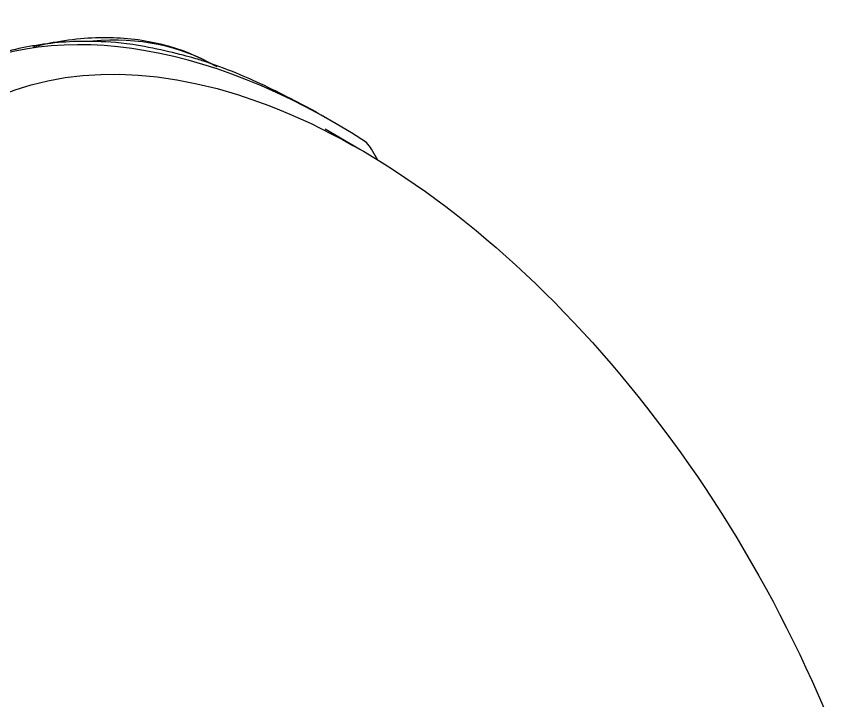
# Model space of a CAD drawing. Extents: x 0 to 11, y 0 to 8.5.
# Drawn here: x 8.0613 to 8.4381, y 6.1222 to 6.4396 of the extents above; entities that cross this region are included whole.
import ezdxf

# ---------------------------------------------------------------- set-up
doc = ezdxf.new("R2010")
doc.units = 0
doc.header["$LTSCALE"] = 0.5
doc.header["$MEASUREMENT"] = 0
doc.layers.add('TANGENT_LINES', color=7, linetype='CONTINUOUS')
doc.layers.add('VISIBLE', color=7, linetype='CONTINUOUS')

msp = doc.modelspace()

# ---------------------------------------------------------------- linework, layer by layer
at = {"layer": 'TANGENT_LINES'}
msp.add_ellipse((8.025664783784618, 6.194881201243094), major_axis=(0.127952754728815, 0.2216206748761715), ratio=0.5773502727292958, start_param=0, end_param=0.3818431065305237, dxfattribs=at)
at = {"layer": 'VISIBLE'}
for p, q in [((8.153879774957568, 6.416773399516871), (8.148624037523668, 6.418580678632201)), ((8.208009687520812, 6.390582584053701), (8.204391526057034, 6.39267153052317)), ((8.22053672900232, 6.377866063950298), (8.204414724690405, 6.387174107365525)), ((8.228814209575008, 6.372932436932752), (8.225918057329524, 6.377948719768382))]:
    msp.add_line(p, q, dxfattribs=at)
for centre, radius, start, end in [((8.09364200952414, 6.281366749488964), 0.146566337133178, 88.9218946511958, 99.73330826746889), ((8.092690952656739, 6.287875944823845), 0.1399901464350023, 99.80005982519978, 110.4317137173064)]:
    msp.add_arc(centre, radius, start, end, dxfattribs=at)
for centre, major_axis, ratio, start_param, end_param in [((8.208009689934547, 6.087511576140554), (-0.1855923310200911, 0.3214553468219394), 0.5773502674197899, 5.438501160097896, 6.283185307179586), ((8.21663844077852, 6.372591130720377), (-0.006561679910712214, 0.01136516270964449), 0.8164965784247908, 4.712388967379042, 5.012753680956889)]:
    msp.add_ellipse(centre, major_axis=major_axis, ratio=ratio, start_param=start_param, end_param=end_param, dxfattribs=at)
at = {"layer": 'VISIBLE', "extrusion": (0, 0, -1)}
msp.add_ellipse((8.220536731355713, 6.082371831234981), major_axis=(0.1809525227445885, -0.313418963151391), ratio=0.5773502674197898, start_param=7.622985845256656, end_param=11.22657008209162, dxfattribs=at)
at = {"layer": 'VISIBLE'}
for points, knots in [([(8.154284999662138, 6.416112853439151), (8.154122329537397, 6.41621384785086), (8.153337268411793, 6.4167012562589), (8.141479501814604, 6.422872338527352), (8.130704275700563, 6.426184820149432), (8.117793801331846, 6.428908502992023), (8.104594087948337, 6.429840696241869), (8.091241421364622, 6.429413424567615), (8.077049995499047, 6.427247311576775), (8.071448299651957, 6.425881777794035), (8.069045771756238, 6.425296109972159)], [0, 0, 0, 0, 0.0361919459087794, 0.1746656913075422, 0.3136171053625118, 0.4538314472548638, 0.5960703246494331, 0.7409488550141754, 0.8888947884292707, 1, 1, 1, 1]), ([(8.148624037523668, 6.418580678632201), (8.147068136056879, 6.419119327810113), (8.142232960315523, 6.420793253501253), (8.114638578092217, 6.427383284301202), (8.10207728544215, 6.427744069526219), (8.096399710512182, 6.4279071407328)], [0, 0, 0, 0, 0.2063566424581314, 0.6412813748041077, 1, 1, 1, 1]), ([(8.204293433006441, 6.3927278268573), (8.202062950295634, 6.39403893294059), (8.195878220877043, 6.397674395490883), (8.169285162777639, 6.411170280288415), (8.158506585673036, 6.415090574495583), (8.153879774957568, 6.416773399516871)], [0, 0, 0, 0, 0.2435354052364616, 0.6752800987589783, 1, 1, 1, 1])]:
    msp.add_open_spline(points, degree=3, knots=knots, dxfattribs=at)

doc.saveas('drawing.dxf')
